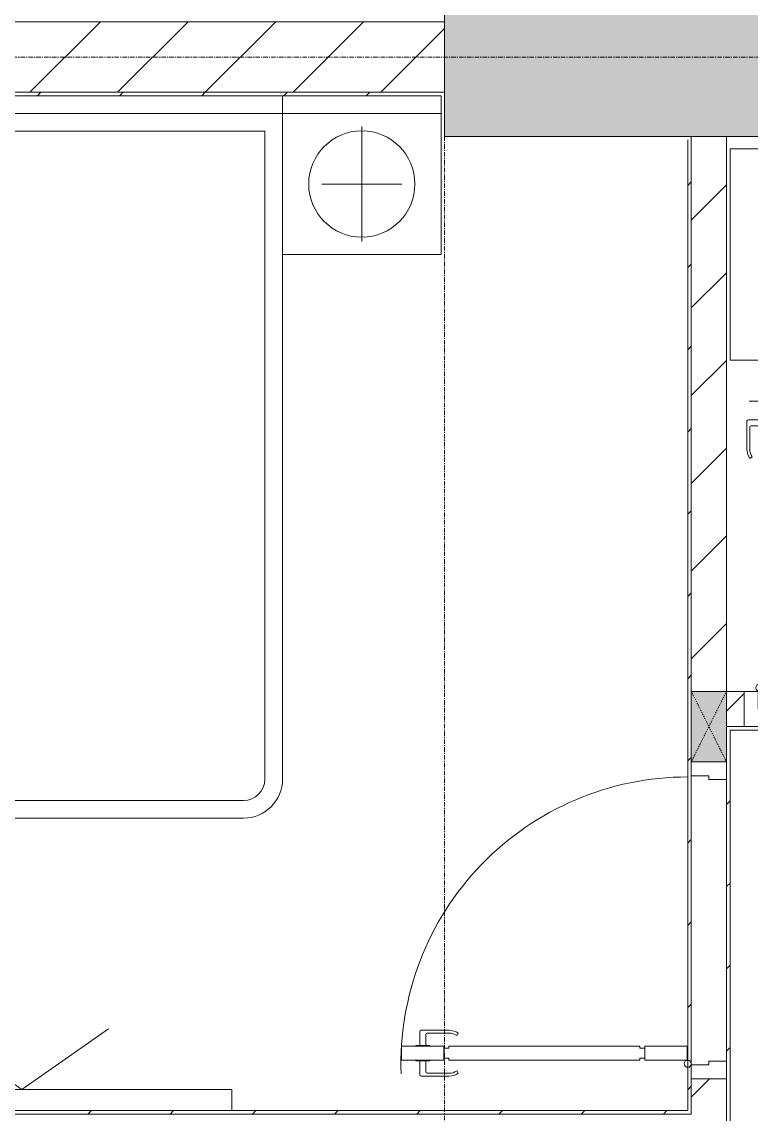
# Model space of a CAD drawing. Header units: millimetres. Extents: x -24439 to 198341, y -52871 to 149926.
# Drawn here: x 120853 to 122923, y 58737 to 61837 of the extents above; entities that cross this region are included whole.
import ezdxf

# ---------------------------------------------------------------- set-up
doc = ezdxf.new("R2010")
doc.units = ezdxf.units.MM
doc.linetypes.add('Dash', pattern=[6, 3, -3])
doc.linetypes.add('Grid Line', pattern=[22.225, 12.7, -3.175, 3.175, -3.175])
for name, color, linetype, lineweight in [('0-1', 7, 'Continuous', 5), ('A-DETL-GENF-1', 9, 'Continuous', 9), ('A-DOOR-1', 9, 'Continuous', 9), ('A-WALL-1', 253, 'Continuous', 18), ('A-WALL-3', 113, 'Continuous', 18), ('A-WALL-PATT-1', 10, 'Continuous', 9), ('A-WALL-PATT-2', 9, 'Continuous', 9), ('A-WALL-PATT-3', 111, 'Continuous', 9), ('G-IMPT-1', 9, 'Continuous', 9), ('I-FURN-1', 9, 'Continuous', 9), ('I-WALL-1', 253, 'Continuous', 18), ('S-COLS-2', 253, 'Continuous', 18), ('S-COLS-3', 9, 'Continuous', 9), ('S-COLS-HDLN-1', 9, 'Dash', 9), ('S-GRID-1', 1, 'Grid Line', 9)]:
    doc.layers.add(name, color=color, linetype=linetype, lineweight=lineweight)
pattern_1 = [(45, (0, 0), (-116.67262, 116.67262), [])]
pattern_2 = [(45, (0, 0), (-124.4508, 124.4508), [])]

# ---------------------------------------------------------------- blocks, each defined once
blk = doc.blocks.new('M_Concrete-Rectangular-Column2 - 450x1300-812578-TKCS_MB ĐỊNH VỊ CAO ĐỘ THIẾT KẾ')
at = {"layer": 'S-COLS-3'}
blk.add_hatch(color=256, dxfattribs=at).paths.add_polyline_path([(-650, 225), (-650, -225), (650, -225), (650, 225), (165.2, 225)])
at = {"layer": 'S-COLS-2'}
for p, q in [((-650, 225), (650, 225)), ((-650, -225), (-650, 225)), ((650, 225), (650, -225)), ((650, -225), (-650, -225))]:
    blk.add_line(p, q, dxfattribs=at)
blk = doc.blocks.new('NCV_TKTC_KET CAU_rvt-1-TKCS_MB ĐỊNH VỊ CAO ĐỘ THIẾT KẾ')
at = {"layer": 'S-COLS-3'}
blk.add_blockref('M_Concrete-Rectangular-Column2 - 450x1300-812578-TKCS_MB ĐỊNH VỊ CAO ĐỘ THIẾT KẾ', (122702.6, 61736.9), dxfattribs=at)
blk = doc.blocks.new('DOOR_CW_01 CANH MO-PANEL KINH - DIW_01-900x2200-CỬA GỖ VÂN LAMINATE-553393-TKCS_MB ĐỊNH VỊ CAO ĐỘ THIẾT KẾ')
at = {"layer": 'A-DETL-GENF-1'}
for p, q in [((-397, 872), (-357, 872)), ((-397, 752), (-397, 872)), ((-357, 872), (-357, 752)), ((-442, 737), (-442, 816.5)), ((-399, 820.5), (-438, 820.5)), ((-399, 831.8), (-397, 831.8)), ((-399, 792.2), (-399, 831.8)), ((-397, 792.2), (-397, 831.8)), ((-357, 792.2), (-357, 831.8)), ((-355, 831.8), (-357, 831.8)), ((-355, 792.2), (-355, 831.8)), ((-355, 820.5), (-316, 820.5)), ((-312, 737), (-312, 816.5)), ((-434, 799.5), (-434, 737)), ((-399, 803.5), (-430, 803.5)), ((-397, 792.2), (-399, 792.2)), ((-357, 792.2), (-355, 792.2)), ((-355, 803.5), (-324, 803.5)), ((-320, 799.5), (-320, 737)), ((-357, 752), (-397, 752)), ((-363, 752), (-391, 752)), ((-391, 752), (-391, 738)), ((-363, 738), (-363, 752)), ((-433.9, 711.2), (-427.3, 715.8)), ((-397, 738), (-391, 738)), ((-397, 738), (-397, 196)), ((-357, 738), (-363, 738)), ((-357, 196), (-357, 738)), ((-320.1, 711.2), (-326.7, 715.8)), ((-397, 196), (-391, 196)), ((-391, 196), (-391, 182)), ((-357, 196), (-363, 196)), ((-363, 182), (-363, 196)), ((-357, 182), (-397, 182)), ((-397, 182), (-397, 62)), ((-391, 182), (-363, 182)), ((-357, 62), (-357, 182)), ((-397, 62), (-357, 62))]:
    blk.add_line(p, q, dxfattribs=at)
blk.add_circle((-407, 60), 10, dxfattribs=at)
for centre, radius, start, end in [((-407, 60), 814, 360, 92), ((-438, 816.5), 4, 90, 180), ((-316, 816.5), 4, 0, 90), ((-430, 799.5), 4, 90, 180), ((-324, 799.5), 4, 360, 90), ((-397, 737), 45, 180, 215), ((-397, 737), 37, 180, 215), ((-357, 737), 37, 325, 0), ((-357, 737), 45, 325, 0)]:
    blk.add_arc(centre, radius, start, end, dxfattribs=at)
at = {"layer": 'A-DOOR-1'}
for p, q in [((-410, 50), (-450, 50)), ((-450, 50), (-450, -50)), ((-410, 0), (-410, 50)), ((-407, 50), (-382, 50)), ((450, 50), (410, 50)), ((410, 50), (410, 0)), ((450, -50), (450, 50)), ((-400, 0), (-410, 0)), ((-400, -50), (-400, 0)), ((410, 0), (400, 0)), ((400, 0), (400, -50)), ((-450, -50), (-400, -50)), ((400, -50), (450, -50))]:
    blk.add_line(p, q, dxfattribs=at)
blk = doc.blocks.new('MAY GIAT - MAY GIAT_dwg-V4-TKCS_MB ĐỊNH VỊ CAO ĐỘ THIẾT KẾ')
at = {"layer": 'G-IMPT-1', "flags": 128}
blk.add_lwpolyline([(5, 596.6), (5, 2.3), (605, 2.3), (605, 596.6)], close=True, dxfattribs=at)
blk = doc.blocks.new('MAY GIAT - MAY GIAT-V9-TKCS_MB ĐỊNH VỊ CAO ĐỘ THIẾT KẾ')
at = {"layer": 'I-FURN-1'}
for p, q in [((5, -2.3), (605, -2.3)), ((5, -596.6), (5, -2.3)), ((605, -2.3), (605, -596.6)), ((605, -596.6), (5, -596.6))]:
    blk.add_line(p, q, dxfattribs=at)
at = {"extrusion": (0, 0, -1), "zscale": -1, "rotation": 180}
blk.add_blockref('MAY GIAT - MAY GIAT_dwg-V4-TKCS_MB ĐỊNH VỊ CAO ĐỘ THIẾT KẾ', (0, 0), dxfattribs=at)
blk = doc.blocks.new('G1_SOF - BO TRU - 100x200-V88-TKCS_MB ĐỊNH VỊ CAO ĐỘ THIẾT KẾ')
at = {"layer": 'S-COLS-3'}
blk.add_hatch(color=256, dxfattribs=at).paths.add_polyline_path([(-50, -100), (50, -100), (50, 100), (-50, 100)])
at = {"layer": 'S-COLS-2'}
for p, q in [((-50, -100), (-50, 100)), ((50, 100), (50, -100)), ((50, -100), (-50, -100))]:
    blk.add_line(p, q, dxfattribs=at)
at = {"layer": 'S-COLS-HDLN-1'}
for p, q in [((50, -100), (-50, 100)), ((-50, -100), (50, 100))]:
    blk.add_line(p, q, dxfattribs=at)
blk = doc.blocks.new('DOOR_CW_01 CANH MO-PANEL KINH - DIG_01-900x2200-CỬA NHÔM KÍNH-400868-TKCS_MB ĐỊNH VỊ CAO ĐỘ THIẾT KẾ')
at = {"layer": 'A-DETL-GENF-1'}
for p, q in [((-397, 872), (-357, 872)), ((-397, 752), (-397, 872)), ((-357, 872), (-357, 752)), ((-442, 737), (-442, 816.5)), ((-399, 820.5), (-438, 820.5)), ((-399, 831.8), (-397, 831.8)), ((-399, 792.2), (-399, 831.8)), ((-397, 792.2), (-397, 831.8)), ((-357, 792.2), (-357, 831.8)), ((-355, 831.8), (-357, 831.8)), ((-355, 792.2), (-355, 831.8)), ((-355, 820.5), (-316, 820.5)), ((-312, 737), (-312, 816.5)), ((-434, 799.5), (-434, 737)), ((-399, 803.5), (-430, 803.5)), ((-397, 792.2), (-399, 792.2)), ((-357, 792.2), (-355, 792.2)), ((-355, 803.5), (-324, 803.5)), ((-320, 799.5), (-320, 737)), ((-357, 752), (-397, 752)), ((-363, 752), (-391, 752)), ((-391, 752), (-391, 738)), ((-363, 738), (-363, 752)), ((-433.9, 711.2), (-427.3, 715.8)), ((-397, 738), (-391, 738)), ((-397, 738), (-397, 196)), ((-357, 738), (-363, 738)), ((-357, 196), (-357, 738)), ((-320.1, 711.2), (-326.7, 715.8)), ((-397, 196), (-391, 196)), ((-391, 196), (-391, 182)), ((-357, 196), (-363, 196)), ((-363, 182), (-363, 196)), ((-357, 182), (-397, 182)), ((-397, 182), (-397, 62)), ((-391, 182), (-363, 182)), ((-357, 62), (-357, 182)), ((-397, 62), (-357, 62))]:
    blk.add_line(p, q, dxfattribs=at)
blk.add_circle((-407, 60), 10, dxfattribs=at)
for centre, radius, start, end in [((-407, 60), 814, 360, 92), ((-438, 816.5), 4, 90, 180), ((-316, 816.5), 4, 0, 90), ((-430, 799.5), 4, 90, 180), ((-324, 799.5), 4, 360, 90), ((-397, 737), 45, 180, 215), ((-397, 737), 37, 180, 215), ((-357, 737), 37, 325, 0), ((-357, 737), 45, 325, 0)]:
    blk.add_arc(centre, radius, start, end, dxfattribs=at)
at = {"layer": 'A-DOOR-1'}
for p, q in [((-410, 50), (-450, 50)), ((-450, 50), (-450, -50)), ((-410, 0), (-410, 50)), ((-407, 50), (-382, 50)), ((450, 50), (410, 50)), ((410, 50), (410, 0)), ((450, -50), (450, 50)), ((-400, 0), (-410, 0)), ((-400, -50), (-400, 0)), ((410, 0), (400, 0)), ((400, 0), (400, -50)), ((-450, -50), (-400, -50)), ((400, -50), (450, -50))]:
    blk.add_line(p, q, dxfattribs=at)
blk = doc.blocks.new('GIUONG NGU-2TAB-1600x2000 - GIUONG NGU-2TAB-1600x2000-851491-TKCS_MB ĐỊNH VỊ CAO ĐỘ THIẾT KẾ')
at = {"layer": 'I-FURN-1'}
for p, q in [((569.6, 2050), (1997.1, 2050)), ((1997.1, 2050), (569.6, 2050)), ((1997.1, 2000), (569.6, 2000)), ((458.5, 50), (458.5, 1938.9)), ((458.5, 1938.9), (458.5, 50)), ((508.5, 1938.9), (508.5, 100)), ((8.5, 50), (8.5, 450.3)), ((8.5, 450.3), (458.5, 450.3)), ((8.5, 450.3), (458.5, 450.3)), ((8.5, 50), (8.5, 450.3)), ((458.5, 450.3), (458.5, 50)), ((458.5, 450.3), (458.5, 50)), ((233.5, 86.8), (233.5, 413.5)), ((120.2, 250.2), (346.8, 250.2)), ((508.5, 100), (2058.2, 100)), ((458.5, 50), (8.5, 50)), ((8.5, 0), (8.5, 50)), ((8.5, 50), (458.5, 50)), ((458.5, 50), (8.5, 50)), ((2108.2, 50), (458.5, 50)), ((458.5, 50), (458.5, 0)), ((458.5, 0), (458.5, 50)), ((458.5, 50), (2108.2, 50)), ((458.5, 50), (2108.2, 50))]:
    blk.add_line(p, q, dxfattribs=at)
blk.add_circle((233.5, 250.2), 150.7, dxfattribs=at)
for radius in [111.1, 111.1, 61.1]:
    blk.add_arc((569.6, 1938.9), radius, 90, 180, dxfattribs=at)
blk = doc.blocks.new('KE TIVI-2 - KE TIVI-2-842843-TKCS_MB ĐỊNH VỊ CAO ĐỘ THIẾT KẾ')
at = {"layer": 'I-FURN-1'}
for p, q in [((-595.6, 0), (-595.6, -60)), ((595.6, -60), (595.6, 0)), ((-595.6, -60), (595.6, -60)), ((0, -60), (-245.7, -232.1)), ((213, -209.1), (0, -60))]:
    blk.add_line(p, q, dxfattribs=at)
blk = doc.blocks.new('NCV_TKTC_TANG 1_rvt-1-TKCS_MB ĐỊNH VỊ CAO ĐỘ THIẾT KẾ')
at = {"layer": 'A-WALL-PATT-1'}
h = blk.add_hatch(dxfattribs=at)
h.set_pattern_fill('FP_2', color=256, style=0, pattern_type=2)
h.set_pattern_definition(pattern_2)
h.paths.add_polyline_path([(122752.6, 56836.9), (122852.6, 56836.9), (122852.6, 57737.3), (122752.6, 57737.3), (122752.6, 57130.2)])
h.paths.add_polyline_path([(122752.6, 58537.3), (122852.6, 58537.3), (122852.6, 58836.9), (122752.6, 58836.9), (122752.6, 58609.5)])
h.paths.add_polyline_path([(122767.7, 59936.9), (122852.6, 59936.9), (122852.6, 61511.9), (122752.6, 61511.9), (122752.6, 59936.9)])
h = blk.add_hatch(dxfattribs=at)
h.set_pattern_fill('FP_2', color=256, style=0, pattern_type=2)
h.set_pattern_definition(pattern_2)
h.paths.add_polyline_path([(122852.6, 59836.9), (122902.6, 59836.9), (122902.6, 59936.9), (122852.6, 59936.9), (122852.6, 59886.9)])
h.paths.add_polyline_path([(123802.6, 59836.9), (123852.6, 59837.6), (123852.6, 59936.9), (123802.6, 59936.9), (123802.6, 59886.9)])
at = {"layer": 'A-WALL-PATT-2'}
h = blk.add_hatch(dxfattribs=at)
h.set_pattern_fill('FP_3', color=256, style=0, pattern_type=2)
h.set_pattern_definition(pattern_1)
h.paths.add_polyline_path([(122052.6, 61626.9), (122052.6, 61636.9), (118712.6, 61636.9), (118712.6, 61626.9), (122042.6, 61626.9)])
h = blk.add_hatch(dxfattribs=at)
h.set_pattern_fill('FP_3', color=256, style=0, pattern_type=2)
h.set_pattern_definition(pattern_1)
h.paths.add_polyline_path([(122752.6, 58746.9), (122752.6, 61501.9), (122742.6, 61501.9), (122742.6, 58746.9)])
h = blk.add_hatch(dxfattribs=at)
h.set_pattern_fill('FP_3', color=256, style=0, pattern_type=2)
h.set_pattern_definition(pattern_1)
h.paths.add_polyline_path([(122862.6, 56636.9), (122862.6, 59836.9), (122852.6, 59836.9), (122852.6, 56636.9)])
h = blk.add_hatch(dxfattribs=at)
h.set_pattern_fill('FP_3', color=256, style=0, pattern_type=2)
h.set_pattern_definition(pattern_1)
h.paths.add_polyline_path([(122902.6, 59826.9), (123842.6, 59826.9), (123842.6, 59836.9), (122862.6, 59836.9), (122862.6, 59826.9), (122894.6, 59826.9)])
h = blk.add_hatch(dxfattribs=at)
h.set_pattern_fill('FP_3', color=256, style=0, pattern_type=2)
h.set_pattern_definition(pattern_1)
h.paths.add_polyline_path([(118702.6, 58736.9), (122752.6, 58736.9), (122752.6, 58746.9), (118702.6, 58746.9)])
at = {"layer": 'A-WALL-1'}
for p, q in [((122752.6, 61511.9), (122752.6, 59936.9)), ((122852.6, 59936.9), (122852.6, 61511.9)), ((122902.6, 59936.9), (122852.6, 59936.9)), ((122852.6, 59836.9), (122902.6, 59836.9)), ((122752.6, 58836.9), (122752.6, 58736.9)), ((122852.6, 58537.3), (122852.6, 58836.9))]:
    blk.add_line(p, q, dxfattribs=at)
at = {"layer": 'I-WALL-1'}
for p, q in [((122052.6, 61636.9), (118712.6, 61636.9)), ((118712.6, 61626.9), (122042.6, 61626.9)), ((122742.6, 61501.9), (122742.6, 58746.9)), ((122752.6, 59936.9), (122752.6, 61501.9)), ((122862.6, 59836.9), (122852.6, 59836.9)), ((122902.6, 59836.9), (122862.6, 59836.9)), ((122862.6, 56636.9), (122862.6, 59826.9)), ((122862.6, 59826.9), (123842.6, 59826.9)), ((122752.6, 58876.9), (122752.6, 59696.9)), ((122852.6, 59686.9), (122852.6, 58886.9)), ((122752.6, 58746.9), (122752.6, 58836.9)), ((122852.6, 58836.9), (122852.6, 58537.3)), ((122742.6, 58746.9), (118712.6, 58746.9)), ((122752.6, 58736.9), (122752.6, 58746.9)), ((119952.6, 58736.9), (122752.6, 58736.9))]:
    blk.add_line(p, q, dxfattribs=at)
at = {"layer": 'A-DOOR-1'}
blk.add_blockref('DOOR_CW_01 CANH MO-PANEL KINH - DIG_01-900x2200-CỬA NHÔM KÍNH-400868-TKCS_MB ĐỊNH VỊ CAO ĐỘ THIẾT KẾ', (123352.6, 59886.9), dxfattribs=at)
at = {"layer": 'A-DOOR-1', "rotation": 90.00000000000084}
blk.add_blockref('DOOR_CW_01 CANH MO-PANEL KINH - DIW_01-900x2200-CỬA GỖ VÂN LAMINATE-553393-TKCS_MB ĐỊNH VỊ CAO ĐỘ THIẾT KẾ', (122802.6, 59286.9), dxfattribs=at)
at = {"layer": 'I-FURN-1'}
for name, p, rotation in [('GIUONG NGU-2TAB-1600x2000 - GIUONG NGU-2TAB-1600x2000-851491-TKCS_MB ĐỊNH VỊ CAO ĐỘ THIẾT KẾ', (122051, 61626.9), 180), ('MAY GIAT - MAY GIAT-V9-TKCS_MB ĐỊNH VỊ CAO ĐỘ THIẾT KẾ', (122860.3, 60871.5), 90.00000000000087), ('KE TIVI-2 - KE TIVI-2-842843-TKCS_MB ĐỊNH VỊ CAO ĐỘ THIẾT KẾ', (120852.6, 58746.9), 180)]:
    blk.add_blockref(name, p, dxfattribs=dict(at, rotation=rotation))
at = {"layer": 'S-COLS-3', "rotation": 180}
blk.add_blockref('G1_SOF - BO TRU - 100x200-V88-TKCS_MB ĐỊNH VỊ CAO ĐỘ THIẾT KẾ', (122802.6, 59836.9), dxfattribs=at)

msp = doc.modelspace()

# ---------------------------------------------------------------- hatches: boundary and pattern name
at = {"layer": 'A-WALL-PATT-3'}
h = msp.add_hatch(dxfattribs=at)
h.set_pattern_fill('FP_1', color=256, style=0, pattern_type=2)
h.set_pattern_definition(pattern_2)
h.paths.add_polyline_path([(121557.2, 61636.9), (122052.6, 61636.9), (122052.6, 61836.9), (119052.5, 61836.9), (119052.5, 61636.9), (119136.4, 61636.9)])
h.paths.add_polyline_path([(118502.5, 61636.9), (118852.5, 61636.9), (118852.5, 61836.9), (118502.5, 61836.9)])

# ---------------------------------------------------------------- linework, layer by layer
at = {"layer": 'A-WALL-3'}
for p, q in [((122052.6, 61836.9), (119052.5, 61836.9)), ((119052.5, 61636.9), (122052.6, 61636.9))]:
    msp.add_line(p, q, dxfattribs=at)
at = {"layer": 'S-GRID-1'}
for p, q in [((122052.6, 20960.6), (122052.6, 80482.7)), ((131551.8, 61736.9), (29351.8, 61736.9))]:
    msp.add_line(p, q, dxfattribs=at)

# ---------------------------------------------------------------- block references
at = {"layer": '0-1'}
for name in ['NCV_TKTC_KET CAU_rvt-1-TKCS_MB ĐỊNH VỊ CAO ĐỘ THIẾT KẾ', 'NCV_TKTC_TANG 1_rvt-1-TKCS_MB ĐỊNH VỊ CAO ĐỘ THIẾT KẾ']:
    msp.add_blockref(name, (0, 0), dxfattribs=at)

doc.saveas('drawing.dxf')
